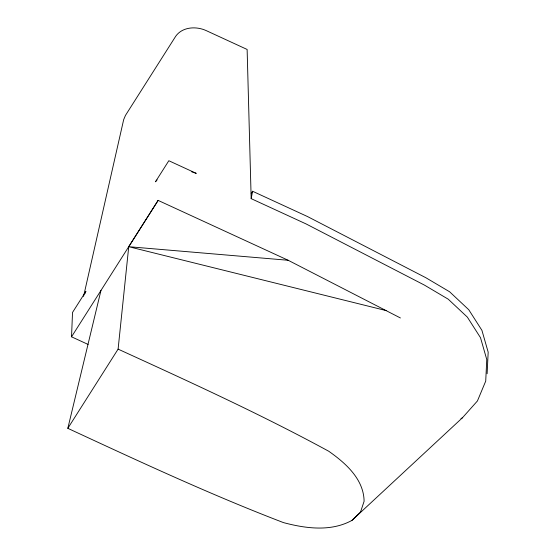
<?xml version="1.0" encoding="UTF-8"?>
<svg xmlns="http://www.w3.org/2000/svg" width="556" height="556" viewBox="0 0 556 556"><rect width="100%" height="100%" fill="white"/><g stroke="black" fill="none" stroke-linecap="round" stroke-linejoin="round"><path stroke-width="0.83" d="M88.084 344.428L71.536 336.811L72.523 312.444L85.902 291.372L84.95 293.582M487.125 373.722L488.175 352.15L481.913 330.32L468.764 309.734L449.623 291.782L425.799 277.701L307.468 216.534L252.577 191.257L251.18 193.46M83.567 296.411L123.661 119.672L125.461 115.412L175.717 36.244C182.417 26.792 196.087 26.056 205.963 30.497L247.128 49.456L251.173 198.645L306.064 223.922L424.395 285.082L448.212 299.17L467.353 317.122L480.502 337.707L486.764 359.53L485.722 381.103L477.43 400.959L462.467 417.737L351.962 520.395C330.889 531.932 305.675 528.527 283.428 522.591C210.161 494.499 138.986 461.299 67.825 428.328L118.101 349.126L128.735 246.704L158.168 200.341L71.536 336.811M251.173 198.645L252.577 191.257M67.825 428.328L100.963 290.454M157.105 179.915L155.458 181.798L168.829 160.726L196.275 173.368L191.744 171.832M351.962 520.395L360.538 511.993L364.104 501.276C363.791 479.084 345.533 463.044 328.728 451.236C260.166 413.921 189.054 381.569 118.101 349.126M460.993 418.633L462.467 417.737M400.41 317.962L288.154 260.271L128.735 246.704L386.114 310.575M158.147 200.403L288.154 260.271"/></g></svg>
